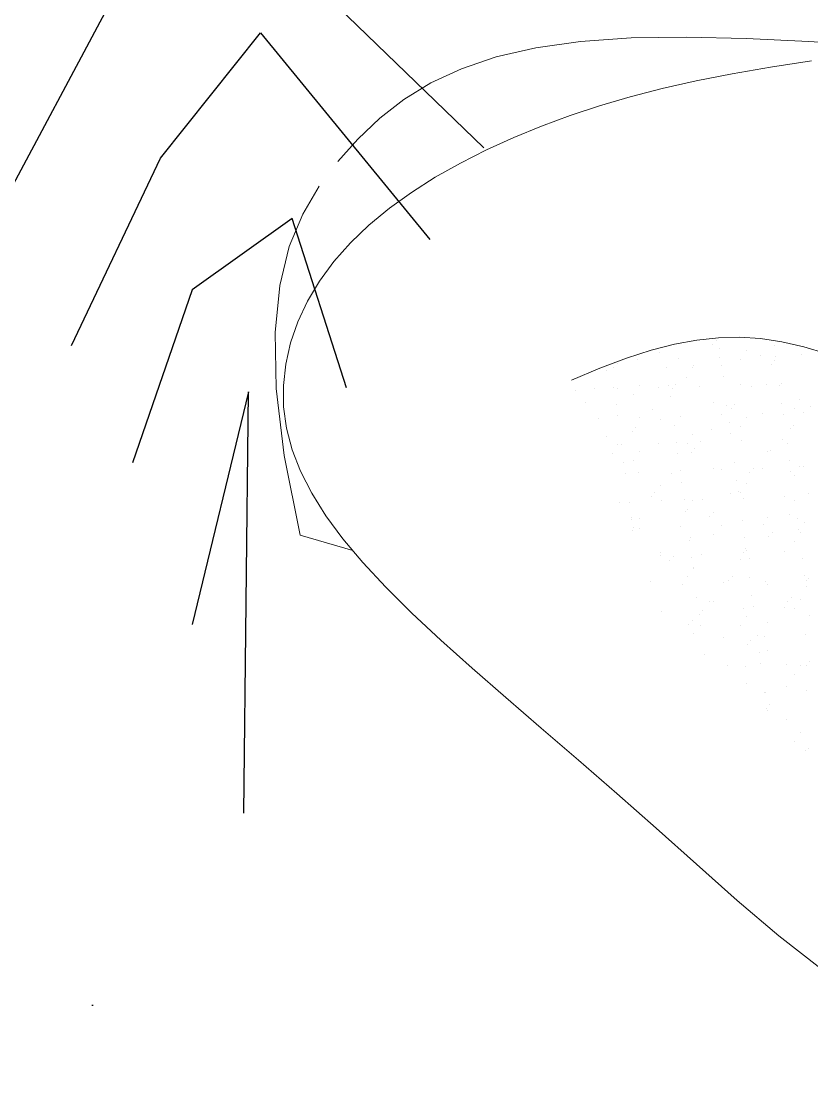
# Model space of a CAD drawing. Header units: inches. Extents: x 0.9 to 45.9, y 0.4 to 30.4.
# Drawn here: x 6.7632 to 6.9418, y 5.6629 to 5.9022 of the extents above; entities that cross this region are included whole.
import ezdxf

# ---------------------------------------------------------------- set-up
doc = ezdxf.new("R2010")
doc.units = ezdxf.units.IN
doc.header["$MEASUREMENT"] = 0
for name, color, linetype in [('JARDÍN-PIEDRA', 251, 'Continuous'), ('JARDÍN-PLANTAS', 88, 'Continuous'), ('VEGETACIÓN EXISTENTE', 84, 'Continuous')]:
    doc.layers.add(name, color=color, linetype=linetype)

# ---------------------------------------------------------------- blocks, each defined once
blk = doc.blocks.new('HBRTNU')
at = {"layer": 'JARDÍN-PIEDRA', "lineweight": 5}
for p, q in [((1911.56385, 1248.50333), (1911.60171, 1248.51083)), ((1911.60171, 1248.51083), (1911.63365, 1248.51466)), ((1911.61469, 1248.50977), (1911.62487, 1248.51115)), ((1911.62487, 1248.51115), (1911.63508, 1248.51127)), ((1911.63365, 1248.51466), (1911.66039, 1248.51524)), ((1911.63508, 1248.51127), (1911.64529, 1248.51016)), ((1911.66039, 1248.51524), (1911.68265, 1248.51304)), ((1911.68265, 1248.51304), (1911.70119, 1248.5085)), ((1911.59421, 1248.50312), (1911.6045, 1248.50711)), ((1911.6045, 1248.50711), (1911.61469, 1248.50977)), ((1911.64529, 1248.51016), (1911.65543, 1248.50785)), ((1911.65543, 1248.50785), (1911.66544, 1248.50437)), ((1911.70119, 1248.5085), (1911.71671, 1248.50207)), ((1911.56385, 1248.50333), (1911.55645, 1248.47825)), ((1911.58377, 1248.4978), (1911.59421, 1248.50312)), ((1911.66544, 1248.50437), (1911.67526, 1248.49976)), ((1911.71671, 1248.50207), (1911.72997, 1248.4942)), ((1911.5731, 1248.4911), (1911.58377, 1248.4978)), ((1911.67526, 1248.49976), (1911.68483, 1248.49404)), ((1911.56213, 1248.48301), (1911.5731, 1248.4911)), ((1911.68483, 1248.49404), (1911.69408, 1248.48725)), ((1911.69408, 1248.48725), (1911.70297, 1248.47942)), ((1911.55078, 1248.4735), (1911.56213, 1248.48301)), ((1911.74168, 1248.48533), (1911.75244, 1248.4758)), ((1911.70297, 1248.47942), (1911.71142, 1248.4706)), ((1911.75244, 1248.4758), (1911.76232, 1248.46543)), ((1911.53899, 1248.46253), (1911.55078, 1248.4735)), ((1911.71142, 1248.4706), (1911.71945, 1248.46086)), ((1911.76232, 1248.46543), (1911.77125, 1248.45396)), ((1911.52669, 1248.45012), (1911.53899, 1248.46253)), ((1911.71945, 1248.46086), (1911.72704, 1248.4503)), ((1911.77125, 1248.45396), (1911.77913, 1248.44108)), ((1911.51385, 1248.43637), (1911.52669, 1248.45012)), ((1911.72704, 1248.4503), (1911.7342, 1248.43901)), ((1911.77913, 1248.44108), (1911.78592, 1248.42652)), ((1911.50045, 1248.42144), (1911.51385, 1248.43637)), ((1911.7342, 1248.43901), (1911.74093, 1248.42708)), ((1911.74093, 1248.42708), (1911.74724, 1248.41461)), ((1911.78592, 1248.42652), (1911.79152, 1248.40999)), ((1911.48646, 1248.40545), (1911.50045, 1248.42144)), ((1911.74724, 1248.41461), (1911.75311, 1248.40168)), ((1911.79152, 1248.40999), (1911.79587, 1248.3912)), ((1911.47187, 1248.38856), (1911.48646, 1248.40545)), ((1911.75311, 1248.40168), (1911.75856, 1248.3884)), ((1911.79587, 1248.3912), (1911.79889, 1248.36988)), ((1911.45665, 1248.3709), (1911.47187, 1248.38856)), ((1911.75856, 1248.3884), (1911.76359, 1248.37481)), ((1911.76359, 1248.37481), (1911.76823, 1248.36081)), ((1911.44078, 1248.35262), (1911.45665, 1248.3709)), ((1911.64333, 1248.36065), (1911.63769, 1248.3742)), ((1911.79889, 1248.36988), (1911.80055, 1248.34586)), ((1911.64806, 1248.34803), (1911.64333, 1248.36065)), ((1911.76823, 1248.36081), (1911.77251, 1248.34626)), ((1911.42423, 1248.33387), (1911.44078, 1248.35262)), ((1911.65186, 1248.33625), (1911.64806, 1248.34803)), ((1911.77251, 1248.34626), (1911.77646, 1248.331)), ((1911.80055, 1248.34586), (1911.80099, 1248.31945)), ((1911.65475, 1248.32514), (1911.65186, 1248.33625)), ((1911.40709, 1248.31475), (1911.42423, 1248.33387)), ((1911.77646, 1248.331), (1911.78011, 1248.31489)), ((1911.65673, 1248.31454), (1911.65475, 1248.32514)), ((1911.80099, 1248.31945), (1911.80037, 1248.29112)), ((1911.38983, 1248.2953), (1911.40709, 1248.31475)), ((1911.65783, 1248.30429), (1911.65673, 1248.31454)), ((1911.78011, 1248.31489), (1911.7835, 1248.29778)), ((1911.65804, 1248.29424), (1911.65783, 1248.30429)), ((1911.37304, 1248.27553), (1911.38983, 1248.2953)), ((1911.65739, 1248.28422), (1911.65804, 1248.29424)), ((1911.7835, 1248.29778), (1911.78666, 1248.27954)), ((1911.80037, 1248.29112), (1911.79889, 1248.26129)), ((1911.65588, 1248.27407), (1911.65739, 1248.28422)), ((1911.78666, 1248.27954), (1911.78961, 1248.26001)), ((1911.35729, 1248.25543), (1911.37304, 1248.27553)), ((1911.65354, 1248.26368), (1911.65588, 1248.27407)), ((1911.65038, 1248.25309), (1911.65354, 1248.26368)), ((1911.79889, 1248.26129), (1911.79671, 1248.23043))]:
    blk.add_line(p, q, dxfattribs=at)
at = {"layer": 'JARDÍN-PIEDRA', "color": 75, "lineweight": 5, "ltscale": 0.03}
for p, q in [((1911.63285, 1248.37208), (1911.63285, 1248.37208)), ((1911.627, 1248.36739), (1911.627, 1248.36739)), ((1911.61915, 1248.36157), (1911.61915, 1248.36157)), ((1911.63342, 1248.36345), (1911.63342, 1248.36345)), ((1911.61078, 1248.35751), (1911.61078, 1248.35751)), ((1911.64242, 1248.35757), (1911.64242, 1248.35757)), ((1911.57946, 1248.35118), (1911.57946, 1248.35118)), ((1911.60288, 1248.35453), (1911.60288, 1248.35453)), ((1911.60682, 1248.35039), (1911.60682, 1248.35039)), ((1911.6069, 1248.35216), (1911.6069, 1248.35216)), ((1911.62062, 1248.35221), (1911.62062, 1248.35221)), ((1911.62591, 1248.3529), (1911.62591, 1248.3529)), ((1911.63349, 1248.3525), (1911.63349, 1248.3525)), ((1911.63417, 1248.35399), (1911.63417, 1248.35399)), ((1911.64353, 1248.35418), (1911.64353, 1248.35418)), ((1911.6454, 1248.35247), (1911.6454, 1248.35247)), ((1911.56592, 1248.345), (1911.56592, 1248.345)), ((1911.56764, 1248.34457), (1911.56764, 1248.34457)), ((1911.57121, 1248.3457), (1911.57121, 1248.3457)), ((1911.57233, 1248.34561), (1911.57233, 1248.34561)), ((1911.57947, 1248.34679), (1911.57947, 1248.34679)), ((1911.59327, 1248.3486), (1911.59327, 1248.3486)), ((1911.59856, 1248.3493), (1911.59856, 1248.3493)), ((1911.59928, 1248.34462), (1911.59928, 1248.34462)), ((1911.61299, 1248.34527), (1911.61299, 1248.34527)), ((1911.63092, 1248.34468), (1911.63092, 1248.34468)), ((1911.56721, 1248.34178), (1911.56721, 1248.34178)), ((1911.57192, 1248.34184), (1911.57192, 1248.34184)), ((1911.5938, 1248.34211), (1911.5938, 1248.34211)), ((1911.60356, 1248.34189), (1911.60356, 1248.34189)), ((1911.61486, 1248.34355), (1911.61486, 1248.34355)), ((1911.61979, 1248.34199), (1911.61979, 1248.34199)), ((1911.6352, 1248.34195), (1911.6352, 1248.34195)), ((1911.64723, 1248.34298), (1911.64723, 1248.34298)), ((1911.54179, 1248.3367), (1911.54179, 1248.3367)), ((1911.58245, 1248.33635), (1911.58245, 1248.33635)), ((1911.58432, 1248.33463), (1911.58432, 1248.33463)), ((1911.6237, 1248.33545), (1911.6237, 1248.33545)), ((1911.52752, 1248.33139), (1911.52752, 1248.33139)), ((1911.55411, 1248.33172), (1911.55411, 1248.33172)), ((1911.55571, 1248.33195), (1911.55571, 1248.33195)), ((1911.5801, 1248.3316), (1911.5801, 1248.3316)), ((1911.58735, 1248.33201), (1911.58735, 1248.33201)), ((1911.60754, 1248.33259), (1911.60754, 1248.33259)), ((1911.61899, 1248.33207), (1911.61899, 1248.33207)), ((1911.63413, 1248.33293), (1911.63413, 1248.33293)), ((1911.65063, 1248.33212), (1911.65063, 1248.33212)), ((1911.5519, 1248.32743), (1911.5519, 1248.32743)), ((1911.55378, 1248.32572), (1911.55378, 1248.32572)), ((1911.59316, 1248.32653), (1911.59316, 1248.32653)), ((1911.61619, 1248.32532), (1911.61619, 1248.32532)), ((1911.62999, 1248.32713), (1911.62999, 1248.32713)), ((1911.63381, 1248.32618), (1911.63381, 1248.32618)), ((1911.63528, 1248.32783), (1911.63528, 1248.32783)), ((1911.63568, 1248.32447), (1911.63568, 1248.32447)), ((1911.64354, 1248.32892), (1911.64354, 1248.32892)), ((1911.54041, 1248.32121), (1911.54041, 1248.32121)), ((1911.56785, 1248.3222), (1911.56785, 1248.3222)), ((1911.57529, 1248.31993), (1911.57529, 1248.31993)), ((1911.58058, 1248.32063), (1911.58058, 1248.32063)), ((1911.58884, 1248.32172), (1911.58884, 1248.32172)), ((1911.59444, 1248.32254), (1911.59444, 1248.32254)), ((1911.60264, 1248.32353), (1911.60264, 1248.32353)), ((1911.60793, 1248.32423), (1911.60793, 1248.32423)), ((1911.62043, 1248.32241), (1911.62043, 1248.32241)), ((1911.64787, 1248.3234), (1911.64787, 1248.3234)), ((1911.51685, 1248.31628), (1911.51685, 1248.31628)), ((1911.52136, 1248.31851), (1911.52136, 1248.31851)), ((1911.52324, 1248.3168), (1911.52324, 1248.3168)), ((1911.53414, 1248.31452), (1911.53414, 1248.31452)), ((1911.54421, 1248.31907), (1911.54421, 1248.31907)), ((1911.54794, 1248.31633), (1911.54794, 1248.31633)), ((1911.54849, 1248.31634), (1911.54849, 1248.31634)), ((1911.55323, 1248.31703), (1911.55323, 1248.31703)), ((1911.56149, 1248.31812), (1911.56149, 1248.31812)), ((1911.56262, 1248.31762), (1911.56262, 1248.31762)), ((1911.57584, 1248.31912), (1911.57584, 1248.31912)), ((1911.58013, 1248.31639), (1911.58013, 1248.31639)), ((1911.60327, 1248.31727), (1911.60327, 1248.31727)), ((1911.60514, 1248.31555), (1911.60514, 1248.31555)), ((1911.60748, 1248.31918), (1911.60748, 1248.31918)), ((1911.61177, 1248.31645), (1911.61177, 1248.31645)), ((1911.63912, 1248.31924), (1911.63912, 1248.31924)), ((1911.64341, 1248.31651), (1911.64341, 1248.31651)), ((1911.64452, 1248.31637), (1911.64452, 1248.31637)), ((1911.5068, 1248.31091), (1911.5068, 1248.31091)), ((1911.5206, 1248.31273), (1911.5206, 1248.31273)), ((1911.52588, 1248.31343), (1911.52588, 1248.31343)), ((1911.52816, 1248.31181), (1911.52816, 1248.31181)), ((1911.55475, 1248.31215), (1911.55475, 1248.31215)), ((1911.58074, 1248.31202), (1911.58074, 1248.31202)), ((1911.60818, 1248.31301), (1911.60818, 1248.31301)), ((1911.63477, 1248.31335), (1911.63477, 1248.31335)), ((1911.53207, 1248.3087), (1911.53207, 1248.3087)), ((1911.53227, 1248.30645), (1911.53227, 1248.30645)), ((1911.56391, 1248.30651), (1911.56391, 1248.30651)), ((1911.57273, 1248.30835), (1911.57273, 1248.30835)), ((1911.5746, 1248.30663), (1911.5746, 1248.30663)), ((1911.59555, 1248.30657), (1911.59555, 1248.30657)), ((1911.61398, 1248.30745), (1911.61398, 1248.30745)), ((1911.62719, 1248.30663), (1911.62719, 1248.30663)), ((1911.65464, 1248.3071), (1911.65464, 1248.3071)), ((1911.65651, 1248.30539), (1911.65651, 1248.30539)), ((1911.50153, 1248.29978), (1911.50153, 1248.29978)), ((1911.51506, 1248.30176), (1911.51506, 1248.30176)), ((1911.54105, 1248.30163), (1911.54105, 1248.30163)), ((1911.54219, 1248.29943), (1911.54219, 1248.29943)), ((1911.56849, 1248.30262), (1911.56849, 1248.30262)), ((1911.59508, 1248.30296), (1911.59508, 1248.30296)), ((1911.6173, 1248.29916), (1911.6173, 1248.29916)), ((1911.62107, 1248.30284), (1911.62107, 1248.30284)), ((1911.62555, 1248.30024), (1911.62555, 1248.30024)), ((1911.63935, 1248.30206), (1911.63935, 1248.30206)), ((1911.64464, 1248.30276), (1911.64464, 1248.30276)), ((1911.64851, 1248.30383), (1911.64851, 1248.30383)), ((1911.6529, 1248.30384), (1911.6529, 1248.30384)), ((1911.54406, 1248.29772), (1911.54406, 1248.29772)), ((1911.58344, 1248.29853), (1911.58344, 1248.29853)), ((1911.58466, 1248.29486), (1911.58466, 1248.29486)), ((1911.58995, 1248.29556), (1911.58995, 1248.29556)), ((1911.59821, 1248.29664), (1911.59821, 1248.29664)), ((1911.61201, 1248.29846), (1911.61201, 1248.29846)), ((1911.62409, 1248.29819), (1911.62409, 1248.29819)), ((1911.62597, 1248.29647), (1911.62597, 1248.29647)), ((1911.49342, 1248.29078), (1911.49342, 1248.29078)), ((1911.50136, 1248.29124), (1911.50136, 1248.29124)), ((1911.51165, 1248.29052), (1911.51165, 1248.29052)), ((1911.52077, 1248.29357), (1911.52077, 1248.29357)), ((1911.52506, 1248.29084), (1911.52506, 1248.29084)), ((1911.5288, 1248.29223), (1911.5288, 1248.29223)), ((1911.54351, 1248.28944), (1911.54351, 1248.28944)), ((1911.55241, 1248.29363), (1911.55241, 1248.29363)), ((1911.5529, 1248.28962), (1911.5529, 1248.28962)), ((1911.55539, 1248.29257), (1911.55539, 1248.29257)), ((1911.5567, 1248.2909), (1911.5567, 1248.2909)), ((1911.55731, 1248.29126), (1911.55731, 1248.29126)), ((1911.5626, 1248.29196), (1911.5626, 1248.29196)), ((1911.57086, 1248.29304), (1911.57086, 1248.29304)), ((1911.58138, 1248.29245), (1911.58138, 1248.29245)), ((1911.58405, 1248.29368), (1911.58405, 1248.29368)), ((1911.58833, 1248.29095), (1911.58833, 1248.29095)), ((1911.59355, 1248.28927), (1911.59355, 1248.28927)), ((1911.60882, 1248.29344), (1911.60882, 1248.29344)), ((1911.61569, 1248.29374), (1911.61569, 1248.29374)), ((1911.61997, 1248.29101), (1911.61997, 1248.29101)), ((1911.63541, 1248.29378), (1911.63541, 1248.29378)), ((1911.64733, 1248.2938), (1911.64733, 1248.2938)), ((1911.65161, 1248.29107), (1911.65161, 1248.29107)), ((1911.50262, 1248.28406), (1911.50262, 1248.28406)), ((1911.5079, 1248.28476), (1911.5079, 1248.28476)), ((1911.51352, 1248.2888), (1911.51352, 1248.2888)), ((1911.51616, 1248.28584), (1911.51616, 1248.28584)), ((1911.52996, 1248.28766), (1911.52996, 1248.28766)), ((1911.53525, 1248.28836), (1911.53525, 1248.28836)), ((1911.59543, 1248.28755), (1911.59543, 1248.28755)), ((1911.63481, 1248.28837), (1911.63481, 1248.28837)), ((1911.64915, 1248.28425), (1911.64915, 1248.28425)), ((1911.48056, 1248.28115), (1911.48056, 1248.28115)), ((1911.4811, 1248.2816), (1911.4811, 1248.2816)), ((1911.48298, 1248.27988), (1911.48298, 1248.27988)), ((1911.48882, 1248.28224), (1911.48882, 1248.28224)), ((1911.4891, 1248.28184), (1911.4891, 1248.28184)), ((1911.50884, 1248.28095), (1911.50884, 1248.28095)), ((1911.5157, 1248.28218), (1911.5157, 1248.28218)), ((1911.52236, 1248.2807), (1911.52236, 1248.2807)), ((1911.54048, 1248.28101), (1911.54048, 1248.28101)), ((1911.54169, 1248.28206), (1911.54169, 1248.28206)), ((1911.56301, 1248.28035), (1911.56301, 1248.28035)), ((1911.56913, 1248.28305), (1911.56913, 1248.28305)), ((1911.57212, 1248.28107), (1911.57212, 1248.28107)), ((1911.59572, 1248.28339), (1911.59572, 1248.28339)), ((1911.60376, 1248.28113), (1911.60376, 1248.28113)), ((1911.60426, 1248.27945), (1911.60426, 1248.27945)), ((1911.62171, 1248.28326), (1911.62171, 1248.28326)), ((1911.6354, 1248.28118), (1911.6354, 1248.28118)), ((1911.64492, 1248.2791), (1911.64492, 1248.2791)), ((1911.56488, 1248.27864), (1911.56488, 1248.27864)), ((1911.62666, 1248.27408), (1911.62666, 1248.27408)), ((1911.63492, 1248.27517), (1911.63492, 1248.27517)), ((1911.63605, 1248.2742), (1911.63605, 1248.2742)), ((1911.64679, 1248.27739), (1911.64679, 1248.27739)), ((1911.64872, 1248.27699), (1911.64872, 1248.27699)), ((1911.65401, 1248.27769), (1911.65401, 1248.27769)), ((1911.47601, 1248.27179), (1911.47601, 1248.27179)), ((1911.49182, 1248.27178), (1911.49182, 1248.27178)), ((1911.502, 1248.27167), (1911.502, 1248.27167)), ((1911.52944, 1248.27266), (1911.52944, 1248.27266)), ((1911.53247, 1248.27143), (1911.53247, 1248.27143)), ((1911.53434, 1248.26972), (1911.53434, 1248.26972)), ((1911.55603, 1248.273), (1911.55603, 1248.273)), ((1911.57372, 1248.27054), (1911.57372, 1248.27054)), ((1911.58202, 1248.27287), (1911.58202, 1248.27287)), ((1911.59403, 1248.26979), (1911.59403, 1248.26979)), ((1911.59931, 1248.27048), (1911.59931, 1248.27048)), ((1911.60757, 1248.27157), (1911.60757, 1248.27157)), ((1911.60946, 1248.27386), (1911.60946, 1248.27386)), ((1911.61438, 1248.27019), (1911.61438, 1248.27019)), ((1911.62137, 1248.27339), (1911.62137, 1248.27339)), ((1911.4657, 1248.26801), (1911.4657, 1248.26801)), ((1911.46998, 1248.26528), (1911.46998, 1248.26528)), ((1911.49734, 1248.26807), (1911.49734, 1248.26807)), ((1911.50162, 1248.26534), (1911.50162, 1248.26534)), ((1911.52898, 1248.26813), (1911.52898, 1248.26813)), ((1911.53326, 1248.2654), (1911.53326, 1248.2654)), ((1911.55288, 1248.26437), (1911.55288, 1248.26437)), ((1911.56062, 1248.26818), (1911.56062, 1248.26818)), ((1911.5649, 1248.26545), (1911.5649, 1248.26545)), ((1911.56668, 1248.26619), (1911.56668, 1248.26619)), ((1911.57197, 1248.26688), (1911.57197, 1248.26688)), ((1911.58023, 1248.26797), (1911.58023, 1248.26797)), ((1911.59226, 1248.26824), (1911.59226, 1248.26824)), ((1911.59636, 1248.26381), (1911.59636, 1248.26381)), ((1911.59654, 1248.26551), (1911.59654, 1248.26551)), ((1911.61625, 1248.26847), (1911.61625, 1248.26847)), ((1911.62389, 1248.2683), (1911.62389, 1248.2683)), ((1911.62818, 1248.26557), (1911.62818, 1248.26557)), ((1911.64979, 1248.26467), (1911.64979, 1248.26467)), ((1911.46127, 1248.26287), (1911.46127, 1248.26287)), ((1911.4623, 1248.26128), (1911.4623, 1248.26128)), ((1911.48974, 1248.26227), (1911.48974, 1248.26227)), ((1911.50193, 1248.26252), (1911.50193, 1248.26252)), ((1911.5038, 1248.2608), (1911.5038, 1248.2608)), ((1911.51634, 1248.26261), (1911.51634, 1248.26261)), ((1911.52553, 1248.26077), (1911.52553, 1248.26077)), ((1911.53933, 1248.26259), (1911.53933, 1248.26259)), ((1911.54233, 1248.26248), (1911.54233, 1248.26248)), ((1911.54318, 1248.26162), (1911.54318, 1248.26162)), ((1911.54462, 1248.26328), (1911.54462, 1248.26328)), ((1911.56977, 1248.26347), (1911.56977, 1248.26347)), ((1911.58383, 1248.26127), (1911.58383, 1248.26127)), ((1911.62235, 1248.26369), (1911.62235, 1248.26369)), ((1911.62509, 1248.26037), (1911.62509, 1248.26037))]:
    blk.add_line(p, q, dxfattribs=at)
blk = doc.blocks.new('A03')
at = {"layer": 'VEGETACIÓN EXISTENTE', "lineweight": -2}
for p, q in [((-1.13994, 1.00338), (-1.00747, 0.85256)), ((-1.00747, 0.85256), (-1.06169, 0.95295)), ((-0.95507, 0.83445), (-0.989, 0.91464)), ((-0.93005, 0.89255), (-0.90201, 0.79787)), ((-0.86436, 0.8788), (-0.81628, 0.68422)), ((-0.96774, 0.77735), (-0.95507, 0.83445)), ((-1.04094, 0.82005), (-0.96774, 0.77735)), ((-0.90201, 0.79787), (-0.89748, 0.72169)), ((-0.89748, 0.72169), (-1.02318, 0.7411)), ((-0.81628, 0.68422), (-1.01311, 0.69137))]:
    blk.add_line(p, q, dxfattribs=at)

msp = doc.modelspace()

# ---------------------------------------------------------------- hatches: boundary and pattern name
h = msp.add_hatch()
h.set_pattern_fill('AR-SAND', color=3, scale=0.01, style=0)
h.set_pattern_definition([(37.5, (-1650.61493, -906.36356), (-0.01600031, 0.48941324), [0, -0.38608, 0, -0.4318, 0, -0.41275]), (7.5, (-1650.61493, -906.36356), (0.44952328, 0.7168251), [0, -0.20828, 0, -0.34798, 0, -0.13335]), (327.5, (-1650.92735, -906.36356), (0.79099237, 0.00143718), [0, -0.127, 0, -0.4572, 0, -0.5969]), (317.5, (-1650.92735, -906.36356), (0.76355645, 0.22292932), [0, -0.0635, 0, -0.29972, 0, -0.3429])])
h.paths.add_polyline_path([(6.21143, 6.03138), (6.21143, 5.43123), (7.18059, 5.43123), (7.03285, 5.63003), (6.95699, 5.63466), (6.84863, 5.70425), (6.80994, 5.66715), (6.76813, 5.72281), (6.69071, 5.89139), (6.64808, 6.06978), (6.55356, 5.96715), (6.5029, 5.88229), (6.42894, 5.87136), (6.33716, 5.92746), (6.30701, 6.03421), (6.26867, 6.052), (6.27414, 6.10264)])

# ---------------------------------------------------------------- block references
at = {"layer": 'JARDÍN-PIEDRA', "lineweight": -2, "xscale": 0.4748056821562514, "yscale": 0.4748056821562514, "zscale": 0.4748056821562514, "rotation": 90}
msp.add_blockref('HBRTNU', (599.62267, -901.83531, -0.00904), dxfattribs=at)
at = {"layer": 'JARDÍN-PLANTAS', "lineweight": -2, "xscale": 0.4748056821562435, "yscale": 0.4748056821562435, "zscale": 0.4748056821562435, "rotation": 138.056042314827}
msp.add_blockref('A03', (6.72932, 6.43931, -0.00904), dxfattribs=at)

doc.saveas('drawing.dxf')
